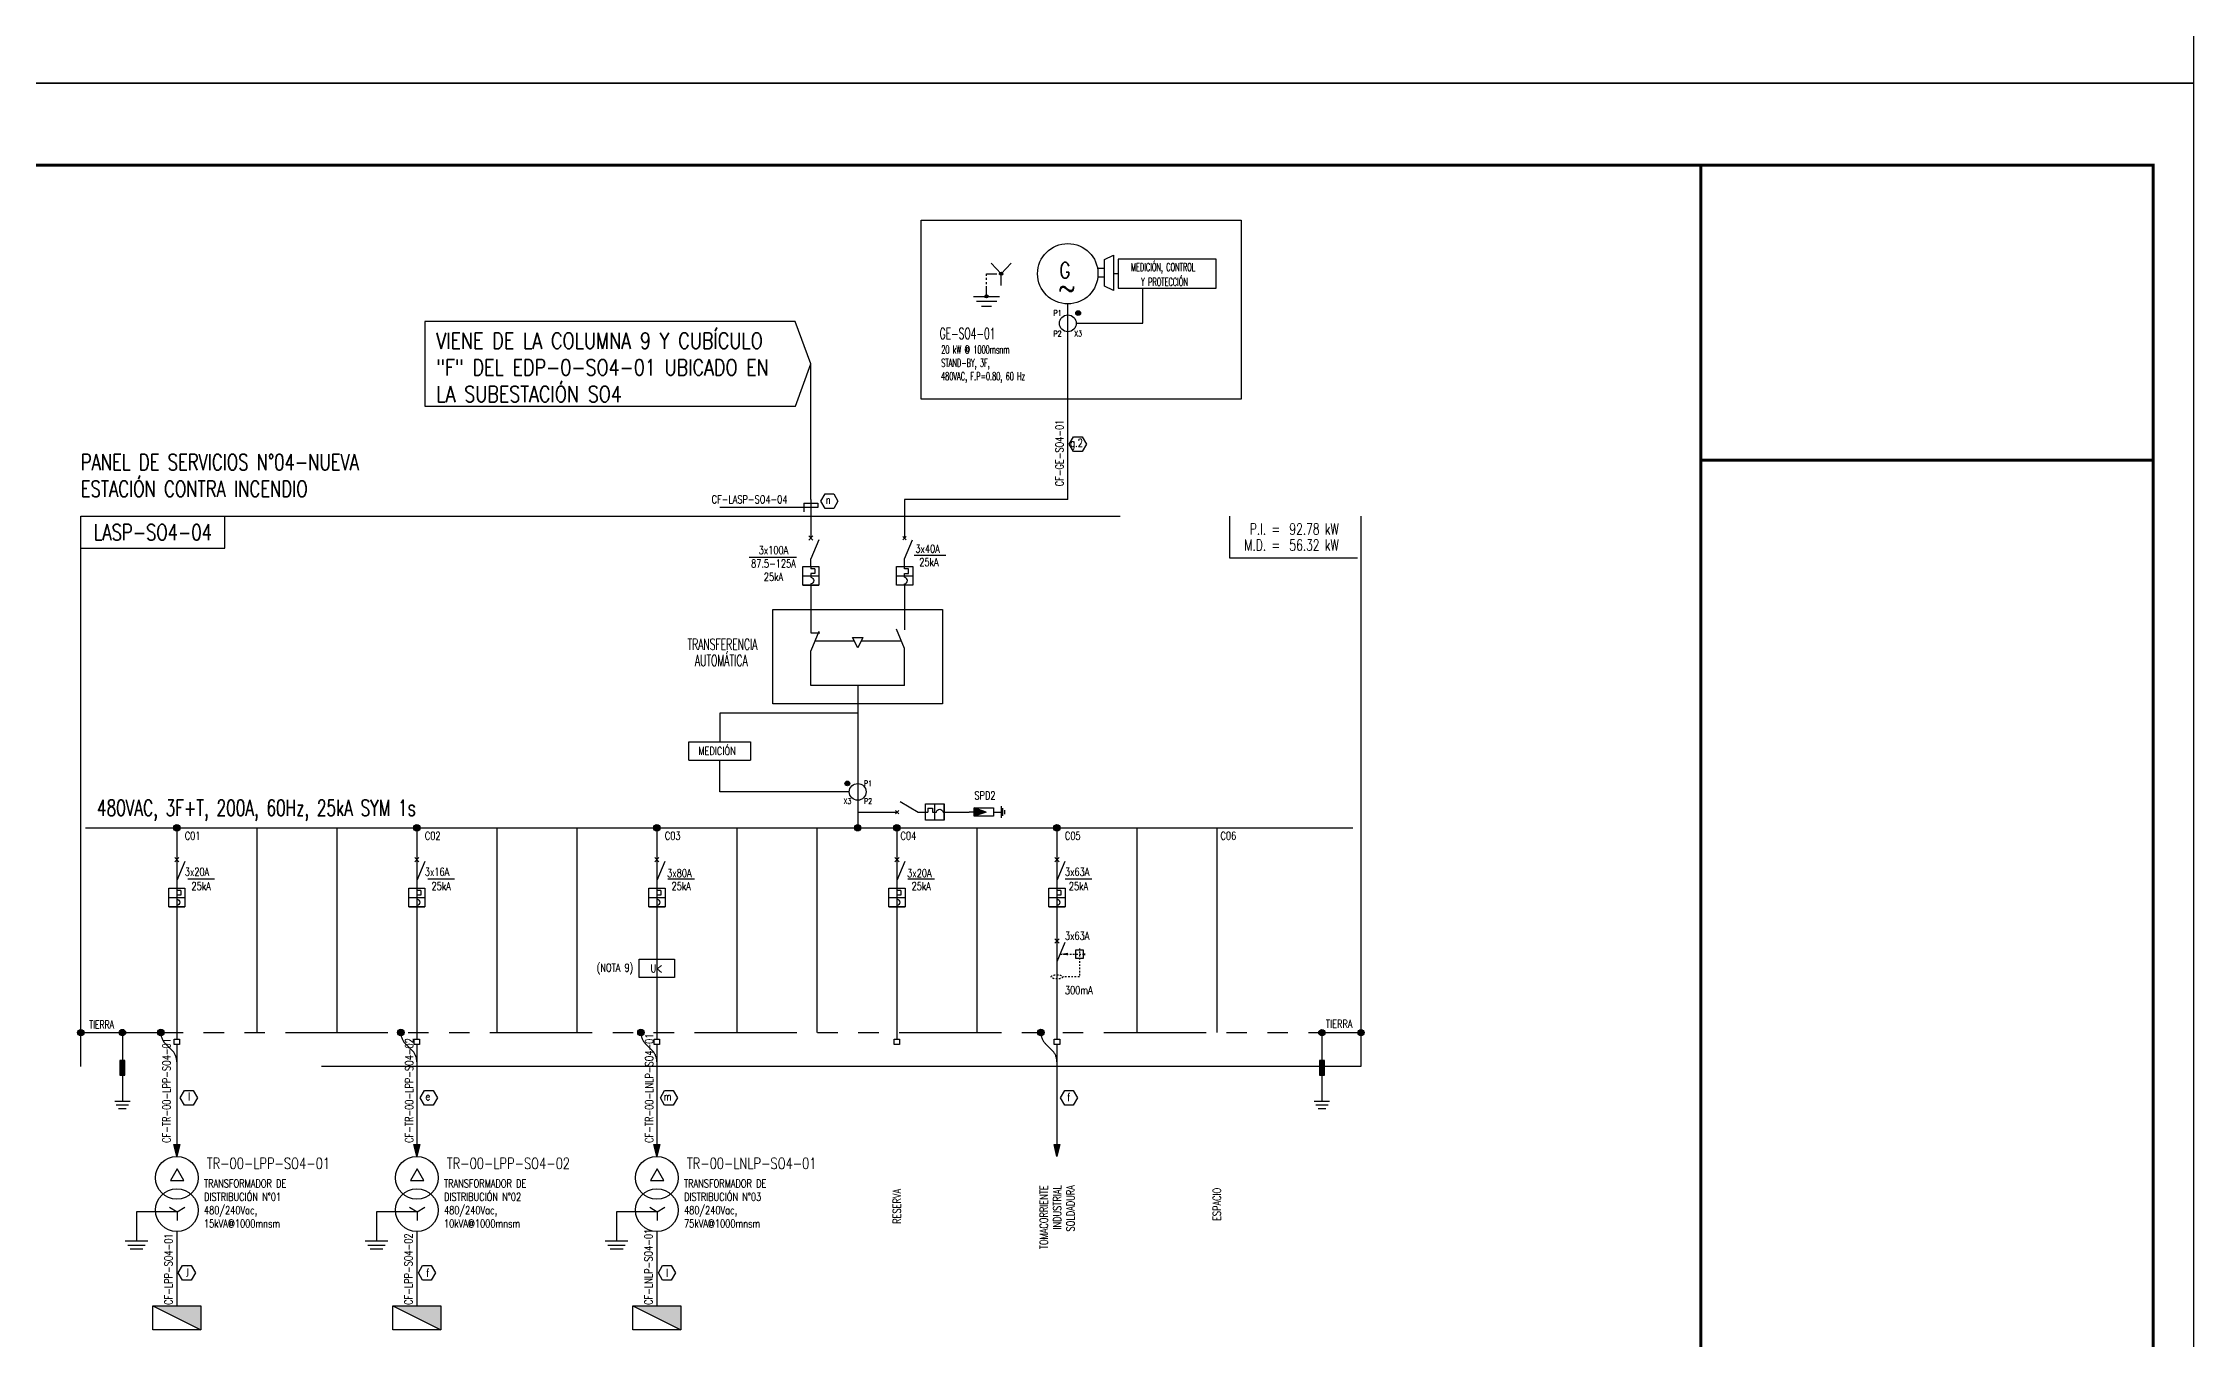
# Model space of a CAD drawing. Header units: millimetres. Extents: x 0 to 840, y -1485 to 297.
# Drawn here: x 577.2 to 840, y -1341.5 to -1183.1 of the extents above; entities that cross this region are included whole.
import ezdxf
from ezdxf.enums import TextEntityAlignment as Align

# ---------------------------------------------------------------- set-up
doc = ezdxf.new("R2010")
doc.units = ezdxf.units.MM
for name, pattern in [('CONTINUA', [0]), ('DASHDOT', [25.4, 12.7, -6.35, 0, -6.35]), ('HIDDEN', [0.2, 0.1, -0.1]), ('PHANTOM', [2.5, 1.25, -0.25, 0.25, -0.25, 0.25, -0.25])]:
    doc.linetypes.add(name, pattern=pattern)
for name, color, linetype in [('E-EQP-TRAF', 1, 'Continuous'), ('E-ONE-ELI', 3, 'Continuous'), ('E-ONE-EN', 6, 'DASHDOT'), ('E-ONE-GRD', 2, 'PHANTOM'), ('E-ONE-PROT', 2, 'HIDDEN'), ('E-SYM', 2, 'Continuous'), ('E-TEXTO', 7, 'Continuous'), ('MEMBRETE', 7, 'Continuous'), ('X-DIM', 40, 'Continuous'), ('X-TIT', 6, 'Continuous')]:
    doc.layers.add(name, color=color, linetype=linetype)
doc.styles.add('GMI', font='romans.shx', dxfattribs={"width": 0.75})
doc.styles.add('GMI-texto', font='ROMANS', dxfattribs={"width": 0.75})
doc.styles.add('M25', font='romans__.ttf', dxfattribs={"height": 2.5})

# ---------------------------------------------------------------- blocks, each defined once
blk = doc.blocks.new('*U81')
h = blk.add_hatch(color=6)
h.dxf.hatch_style = 1
edge = h.paths.add_edge_path()
edge.add_arc((0, 0), 1, 0, 360)
h = blk.add_hatch(color=4)
h.dxf.hatch_style = 1
edge = h.paths.add_edge_path()
edge.add_arc((-5, -63.97), 1, 0, 360)
h = blk.add_hatch(color=3)
h.dxf.hatch_style = 1
h.paths.add_polyline_path([(-0.91, -98.97), (0.91, -98.97), (0, -102.67)])
at = {"color": 4}
for p, q in [((-0.66, -10.66), (0.66, -9.34)), ((0.66, -10.66), (-0.66, -9.34)), ((-0.66, -36.05), (0.66, -34.73)), ((0.66, -36.05), (-0.66, -34.73))]:
    blk.add_line(p, q, dxfattribs=at)
at = {"color": 6}
for p, q in [((2.5, -10.5), (0, -16.52)), ((2.5, -35.89), (0, -41.92))]:
    blk.add_line(p, q, dxfattribs=at)
at = {"color": 2}
for p, q in [((-2.54, -18.87), (2.54, -18.87)), ((-2.54, -21.78), (-2.54, -18.87)), ((2.54, -18.87), (2.54, -21.78)), ((-2.54, -21.78), (2.54, -21.78)), ((-2.54, -24.69), (-2.54, -21.78)), ((-2.54, -24.69), (2.54, -24.69)), ((2.54, -24.69), (-2.54, -24.69)), ((2.54, -21.78), (2.54, -24.69))]:
    blk.add_line(p, q, dxfattribs=at)
at = {"color": 3}
for p, q in [((0, -16.52), (0, -18.87)), ((0, -16.52), (0, -18.87)), ((0, -18.87), (0, -19.6)), ((1.23, -19.6), (0, -19.6)), ((1.23, -19.6), (1.23, -21.05)), ((1.23, -21.05), (0, -21.05)), ((0, -21.05), (0, -21.78)), ((0, -21.78), (0, -22.25)), ((0, -24.3), (0, -24.69)), ((0, -24.69), (0, -24.69))]:
    blk.add_line(p, q, dxfattribs=at)
at = {"color": 3, "linetype": 'HIDDEN', "ltscale": 5}
for p, q in [((1.02, -39.46), (8.67, -39.46)), ((7.02, -37.68), (7.02, -46.58)), ((8.67, -39.77), (8.67, -39.15)), ((7.02, -46.58), (1.81, -46.58))]:
    blk.add_line(p, q, dxfattribs=at)
for p, q in [((8.28, -38.2), (5.76, -38.2)), ((5.76, -38.2), (5.76, -40.72)), ((8.28, -40.72), (8.28, -38.2)), ((5.76, -40.72), (8.28, -40.72))]:
    blk.add_line(p, q)
at = {"color": 3}
for points in [[(0, 0), (0, -10)], [(0, -16.52), (0, -18.87)], [(0, -24.69), (0, -35.39)], [(0, -41.92), (0, -66.05)], [(0, -67.76), (0, -98.97)]]:
    blk.add_lwpolyline(points, dxfattribs=at)
at = {"color": 4, "linetype": 'PHANTOM', "ltscale": 5}
blk.add_lwpolyline([(-5, -64, 0.197455), (-3.54, -67.51), (-1.46, -69.58, -0.198912), (0, -73.11, -10.045481)], format="xyb", dxfattribs=at)
at = {"color": 2}
blk.add_lwpolyline([(-0.86, -66.04), (0.86, -66.04), (0.86, -67.76), (-0.86, -67.76)], close=True, dxfattribs=at)
at = {"color": 3}
blk.add_lwpolyline([(-0.91, -98.97), (0.91, -98.97), (0, -102.67)], close=True, dxfattribs=at)
at = {"color": 6}
blk.add_circle((0, 0), 1, dxfattribs=at)
at = {"color": 4}
blk.add_circle((-5, -63.97), 1, dxfattribs=at)
at = {"color": 3, "extrusion": (0, 0, -1)}
blk.add_ellipse((-0.12, -23.28), major_axis=(-0.732, 0.732), ratio=1, start_param=0.903548, end_param=3.808841, dxfattribs=at)
at = {"color": 3, "linetype": 'HIDDEN', "ltscale": 5}
blk.add_ellipse((0, -46.58), major_axis=(-1.81, 0), ratio=0.357469, dxfattribs=at)
at = {"color": 3}
blk.add_solid([(3.42, -39.86), (1.02, -39.46), (3.42, -39.06)], dxfattribs=at)
at = {"style": 'GMI', "width": 0.75}
for tag, p in [('CIRCUITO', (2.5, -2.5)), ('CIRCUITO', (2.5, -2.5)), ('CIRCUITO', (2.5, -2.5)), ('INTERRUPTOR', (2.5, -13.73)), ('INTERRUPTOR', (2.5, -13.73)), ('INTERRUPTOR', (2.5, -13.73)), ('DIFERENCIAL', (2.5, -33.74)), ('DIFERENCIAL', (2.5, -33.74)), ('PROTECCIÓN', (2.5, -50.74)), ('PROTECCIÓN', (2.5, -50.74))]:
    blk.add_attdef(tag, text='', height=2.5, dxfattribs=at).set_placement(p, align=Align.MIDDLE_LEFT)
at = {"color": 7, "style": 'GMI', "width": 0.75}
blk.add_attdef('CONDUCTOR_NOTA', text='', height=2.5, rotation=90, dxfattribs=at).set_placement((-3, -84.54), align=Align.MIDDLE_CENTER)
blk.add_attdef('CONDUCTOR_NOTA', text='', height=2.5, rotation=90, dxfattribs=at).set_placement((-3, -84.54), align=Align.MIDDLE_CENTER)
blk = doc.blocks.new('*U66')
h = blk.add_hatch(color=6)
h.dxf.hatch_style = 1
edge = h.paths.add_edge_path()
edge.add_arc((0, 0), 1, 0, 360)
h = blk.add_hatch(color=4)
h.dxf.hatch_style = 1
edge = h.paths.add_edge_path()
edge.add_arc((-5, -63.97), 1, 0, 360)
h = blk.add_hatch(color=3)
h.dxf.hatch_style = 1
h.paths.add_polyline_path([(-0.91, -98.97), (0.91, -98.97), (0, -102.67)])
at = {"color": 4}
for p, q in [((-0.66, -10.66), (0.66, -9.34)), ((0.66, -10.66), (-0.66, -9.34))]:
    blk.add_line(p, q, dxfattribs=at)
at = {"color": 6}
blk.add_line((2.5, -10.5), (0, -16.52), dxfattribs=at)
at = {"color": 2}
for p, q in [((-2.54, -18.87), (2.54, -18.87)), ((-2.54, -21.78), (-2.54, -18.87)), ((2.54, -18.87), (2.54, -21.78)), ((-2.54, -21.78), (2.54, -21.78)), ((-2.54, -24.69), (-2.54, -21.78)), ((-2.54, -24.69), (2.54, -24.69)), ((2.54, -24.69), (-2.54, -24.69)), ((2.54, -21.78), (2.54, -24.69))]:
    blk.add_line(p, q, dxfattribs=at)
at = {"color": 3}
for p, q in [((0, -16.52), (0, -18.87)), ((0, -16.52), (0, -18.87)), ((0, -18.87), (0, -19.6)), ((1.23, -19.6), (0, -19.6)), ((1.23, -19.6), (1.23, -21.05)), ((1.23, -21.05), (0, -21.05)), ((0, -21.05), (0, -21.78)), ((0, -21.78), (0, -22.25)), ((0, -24.3), (0, -24.69)), ((0, -24.69), (0, -24.69))]:
    blk.add_line(p, q, dxfattribs=at)
for points in [[(0, 0), (0, -10)], [(0, -16.52), (0, -18.87)], [(0, -24.69), (0, -66.04)], [(0, -67.76), (0, -98.97)]]:
    blk.add_lwpolyline(points, dxfattribs=at)
at = {"color": 4, "linetype": 'PHANTOM', "ltscale": 5}
blk.add_lwpolyline([(-5, -64, 0.197455), (-3.54, -67.51), (-1.46, -69.58, -0.198912), (0, -73.11, -10.045481)], format="xyb", dxfattribs=at)
at = {"color": 2}
blk.add_lwpolyline([(-0.86, -66.04), (0.86, -66.04), (0.86, -67.76), (-0.86, -67.76)], close=True, dxfattribs=at)
at = {"color": 3}
blk.add_lwpolyline([(-0.91, -98.97), (0.91, -98.97), (0, -102.67)], close=True, dxfattribs=at)
at = {"color": 6}
blk.add_circle((0, 0), 1, dxfattribs=at)
at = {"color": 4}
blk.add_circle((-5, -63.97), 1, dxfattribs=at)
at = {"color": 3, "extrusion": (0, 0, -1)}
blk.add_ellipse((-0.12, -23.28), major_axis=(-0.732, 0.732), ratio=1, start_param=0.903548, end_param=3.808841, dxfattribs=at)
at = {"style": 'GMI', "width": 0.75}
for tag, p in [('CIRCUITO', (2.5, -2.5)), ('CIRCUITO', (2.5, -2.5)), ('CIRCUITO', (2.5, -2.5)), ('INTERRUPTOR', (2.5, -13.73)), ('INTERRUPTOR', (2.5, -13.73)), ('INTERRUPTOR', (2.5, -13.73))]:
    blk.add_attdef(tag, text='', height=2.5, dxfattribs=at).set_placement(p, align=Align.MIDDLE_LEFT)
at = {"color": 7, "style": 'GMI', "width": 0.75}
blk.add_attdef('CONDUCTOR_NOTA', text='', height=2.5, rotation=90, dxfattribs=at).set_placement((-3, -84.54), align=Align.MIDDLE_CENTER)
blk.add_attdef('CONDUCTOR_NOTA', text='', height=2.5, rotation=90, dxfattribs=at).set_placement((-3, -84.54), align=Align.MIDDLE_CENTER)
blk = doc.blocks.new('Descargador de Sobre Tensión')
at = {"layer": 'E-ONE-PROT', "linetype": 'CONTINUA'}
h = blk.add_hatch(color=256, dxfattribs=at)
h.dxf.hatch_style = 1
h.paths.add_polyline_path([(639.27, 806.35), (636.68, 806.35), (637.98, 802.65)])
for p, q in [((637.98, 802.65), (636.68, 806.35)), ((639.27, 806.35), (636.68, 806.35)), ((637.98, 802.65), (639.27, 806.35))]:
    blk.add_line(p, q, dxfattribs=at)
at = {"layer": 'E-SYM'}
for p, q in [((637.98, 806.35), (637.98, 807.97)), ((637.98, 800.31), (637.98, 797.97)), ((639.79, 797.97), (636.17, 797.97)), ((636.76, 797.37), (639.17, 797.37)), ((637.35, 796.77), (638.55, 796.77))]:
    blk.add_line(p, q, dxfattribs=at)
blk.add_lwpolyline([(636.68, 806.35), (639.27, 806.35), (639.27, 800.31), (636.68, 800.31), (636.68, 806.35)], dxfattribs=at)

msp = doc.modelspace()

# ---------------------------------------------------------------- hatches: boundary and pattern name
h = msp.add_hatch(color=256)
h.dxf.hatch_style = 1
edge = h.paths.add_edge_path()
edge.add_arc((694.2426, -1211.2742), 0.1955, 180, 540, ccw=False)
h = msp.add_hatch(color=256)
h.dxf.hatch_style = 1
edge = h.paths.add_edge_path()
edge.add_arc((692.4629, -1214.0388), 0.1955, 0, 360)
for points in [[(703.9445, -1216.0851, 1), (703.367, -1216.0851, 1)], [(675.1621, -1273.5428, -1), (675.7395, -1273.5428, -1)]]:
    msp.add_hatch(color=1).paths.add_polyline_path(points)
h = msp.add_hatch(color=6)
h.dxf.hatch_style = 1
edge = h.paths.add_edge_path()
edge.add_arc((652.1773, -1278.9659), 0.3911, 0, 360)
h = msp.add_hatch(color=6)
h.dxf.hatch_style = 1
edge = h.paths.add_edge_path()
edge.add_arc((676.7167, -1278.9659), 0.3911, 0, 360)
h = msp.add_hatch(color=6)
h.dxf.hatch_style = 1
edge = h.paths.add_edge_path()
edge.add_arc((681.5075, -1278.9659), 0.3911, 0, 360)
h = msp.add_hatch(color=4)
h.dxf.hatch_style = 1
edge = h.paths.add_edge_path()
edge.add_arc((581.7846, -1303.9944), 0.3911, 0, 360)
h = msp.add_hatch(color=4)
h.dxf.hatch_style = 1
edge = h.paths.add_edge_path()
edge.add_arc((586.8686, -1303.993), 0.3911, 0, 360)
h = msp.add_hatch(color=4)
h.dxf.hatch_style = 1
edge = h.paths.add_edge_path()
edge.add_arc((586.8686, -1303.9944), 0.3911, 0, 360)
h = msp.add_hatch(color=4)
h.dxf.hatch_style = 1
edge = h.paths.add_edge_path()
edge.add_arc((620.8917, -1303.9944), 0.3911, 0, 360)
h = msp.add_hatch(color=4)
h.dxf.hatch_style = 1
edge = h.paths.add_edge_path()
edge.add_arc((650.2219, -1303.9834), 0.3911, 0, 360)
h = msp.add_hatch(color=4)
h.dxf.hatch_style = 1
edge = h.paths.add_edge_path()
edge.add_arc((733.4435, -1303.9944), 0.3911, 0, 360)
h = msp.add_hatch(color=4)
h.dxf.hatch_style = 1
edge = h.paths.add_edge_path()
edge.add_arc((738.2127, -1303.999), 0.3911, 0, 360)
at = {"linetype": 'PHANTOM', "ltscale": 10}
h = msp.add_hatch(color=4, dxfattribs=at)
h.dxf.hatch_style = 1
h.paths.add_polyline_path([(587.1738, -1307.3917), (586.5633, -1307.3917), (586.5633, -1309.1774), (587.1738, -1309.1774)])
h = msp.add_hatch(color=4, dxfattribs=at)
h.dxf.hatch_style = 1
h.paths.add_polyline_path([(733.7488, -1307.3931), (733.1383, -1307.3931), (733.1383, -1309.1788), (733.7488, -1309.1788)])
h = msp.add_hatch(color=3)
h.dxf.hatch_style = 1
h.paths.add_polyline_path([(651.8224, -1317.6709), (652.5321, -1317.6709), (652.1773, -1319.1171)])
h = msp.add_hatch(color=5)
h.dxf.hatch_style = 1
h.paths.add_polyline_path([(596.4498, -1337.3609), (590.5837, -1337.3609), (596.4498, -1340.2939)])
h = msp.add_hatch(color=5)
h.dxf.hatch_style = 1
h.paths.add_polyline_path([(625.78, -1337.3609), (619.914, -1337.3609), (625.78, -1340.2939)])
h = msp.add_hatch(color=5)
h.dxf.hatch_style = 1
h.paths.add_polyline_path([(655.1103, -1337.3609), (649.2442, -1337.3609), (655.1103, -1340.2939)])

# ---------------------------------------------------------------- linework, layer by layer
at = {"color": 3}
for p, q in [((708.5563, -1211.2742), (707.9708, -1211.2742)), ((670.9917, -1247.0457), (670.9917, -1247.3299)), ((671.4725, -1247.3299), (670.9917, -1247.3299)), ((671.4725, -1247.8982), (670.9917, -1247.8982)), ((670.9917, -1247.8982), (670.9917, -1248.1823)), ((670.9917, -1248.1823), (670.9917, -1248.3655)), ((671.4725, -1247.3299), (671.4725, -1247.8982)), ((682.4417, -1247.3299), (682.4417, -1246.1272)), ((682.9224, -1247.3299), (682.4417, -1247.3299)), ((682.4417, -1248.3655), (682.4417, -1247.8982)), ((682.4417, -1247.8982), (682.9224, -1247.8982)), ((682.9224, -1247.8982), (682.9224, -1247.3299)), ((670.9917, -1249.1695), (670.9917, -1249.319)), ((670.9917, -1249.319), (670.9917, -1249.3225)), ((682.4417, -1249.319), (682.4417, -1249.1696)), ((670.9917, -1261.5996), (670.9917, -1257.3465)), ((682.4417, -1261.5996), (682.4417, -1257.0624)), ((684.0986, -1277.0508), (685.0173, -1277.0508)), ((684.0986, -1277.0508), (685.0173, -1277.0508)), ((685.0173, -1277.0508), (685.3015, -1277.0508)), ((685.3015, -1276.5701), (685.3015, -1277.0508)), ((685.3015, -1276.5701), (685.8698, -1276.5701)), ((685.8698, -1276.5701), (685.8698, -1277.0508)), ((685.8698, -1277.0508), (686.1539, -1277.0508)), ((686.1539, -1277.0508), (686.3371, -1277.0508)), ((687.1411, -1277.0508), (687.2906, -1277.0508)), ((687.2906, -1277.0508), (687.2941, -1277.0508)), ((652.1773, -1285.4278), (652.1773, -1286.3464)), ((652.1773, -1285.4278), (652.1773, -1286.3464)), ((652.1773, -1286.3464), (652.1773, -1286.6306)), ((652.658, -1286.6306), (652.1773, -1286.6306)), ((652.658, -1287.1989), (652.1773, -1287.1989)), ((652.1773, -1287.1989), (652.1773, -1287.4831)), ((652.1773, -1287.4831), (652.1773, -1287.6662)), ((652.658, -1286.6306), (652.658, -1287.1989)), ((681.5075, -1285.4278), (681.5075, -1286.3464)), ((681.5075, -1285.4278), (681.5075, -1286.3464)), ((681.5075, -1286.3464), (681.5075, -1286.6306)), ((681.9883, -1286.6306), (681.5075, -1286.6306)), ((681.9883, -1287.1989), (681.5075, -1287.1989)), ((681.5075, -1287.1989), (681.5075, -1287.4831)), ((681.5075, -1287.4831), (681.5075, -1287.6662)), ((681.9883, -1286.6306), (681.9883, -1287.1989)), ((652.1773, -1288.4702), (652.1773, -1288.6197)), ((652.1773, -1288.6197), (652.1773, -1288.6232)), ((681.5075, -1288.4702), (681.5075, -1288.6197)), ((681.5075, -1288.6197), (681.5075, -1288.6232)), ((681.5075, -1288.6232), (681.5075, -1304.7926)), ((681.5075, -1288.6232), (681.5075, -1304.7926))]:
    msp.add_line(p, q, dxfattribs=at)
at = {"color": 2, "ltscale": 0.1}
for p, q in [((720.5145, -1209.5144), (708.5563, -1209.5144)), ((708.5563, -1209.5144), (708.5563, -1213.034)), ((720.5145, -1213.034), (720.5145, -1209.5144)), ((708.5563, -1213.034), (720.5145, -1213.034)), ((656.0856, -1268.4535), (663.6341, -1268.4535)), ((656.0856, -1270.7061), (656.0856, -1268.4535)), ((663.6341, -1268.4535), (663.6341, -1270.7061)), ((656.0856, -1270.7061), (663.6341, -1270.7061))]:
    msp.add_line(p, q, dxfattribs=at)
at = {"color": 3, "linetype": 'ByBlock'}
for p, q in [((711.5459, -1217.3356), (711.5459, -1213.034)), ((702.3899, -1238.8674), (702.3899, -1214.962)), ((703.4165, -1217.3356), (711.5459, -1217.3356)), ((676.7167, -1264.9755), (659.8599, -1264.9755)), ((659.8599, -1264.9755), (659.8599, -1268.4535)), ((659.8599, -1274.5867), (659.8599, -1270.7061)), ((675.6901, -1274.5867), (659.8599, -1274.5867))]:
    msp.add_line(p, q, dxfattribs=at)
at = {"color": 40}
msp.add_line((670.1304, -1239.326), (670.1304, -1240.3781), dxfattribs=at)
at = {"color": 4}
for p, q in [((670.734, -1243.8336), (671.2494, -1243.3181)), ((671.2494, -1243.8336), (670.734, -1243.3181)), ((682.2343, -1243.3685), (682.6491, -1243.7833)), ((682.6491, -1243.3685), (682.2343, -1243.7833)), ((651.9196, -1283.1343), (652.435, -1282.6189)), ((652.435, -1283.1343), (651.9196, -1282.6189)), ((681.2498, -1283.1343), (681.7652, -1282.6189)), ((681.7652, -1283.1343), (681.2498, -1282.6189))]:
    msp.add_line(p, q, dxfattribs=at)
at = {"color": 6}
for p, q in [((671.9692, -1243.7706), (670.9917, -1246.127)), ((682.4417, -1246.1272), (683.4192, -1243.7707)), ((671.9692, -1254.9901), (670.9917, -1257.3465)), ((682.4417, -1257.0624), (681.4641, -1254.706)), ((653.1548, -1283.0713), (652.1773, -1285.4278)), ((682.4851, -1283.0713), (681.5075, -1285.4278))]:
    msp.add_line(p, q, dxfattribs=at)
msp.add_line((683.6216, -1245.6781), (687.5001, -1245.6781))
at = {"color": 2}
for p, q in [((669.9972, -1247.0457), (671.9863, -1247.0457)), ((669.9972, -1248.1823), (669.9972, -1247.0457)), ((669.9972, -1248.1823), (671.9863, -1248.1823)), ((669.9972, -1249.319), (669.9972, -1248.1823)), ((671.9863, -1247.0457), (671.9863, -1248.1823)), ((671.9863, -1248.1823), (671.9863, -1249.319)), ((681.4471, -1249.319), (681.4471, -1247.0458)), ((681.4471, -1247.0458), (683.4362, -1247.0458)), ((681.4471, -1248.1824), (683.4362, -1248.1824)), ((683.4362, -1247.0458), (683.4362, -1249.319)), ((669.9972, -1249.319), (671.9863, -1249.319)), ((671.9863, -1249.319), (669.9972, -1249.319)), ((683.4362, -1249.319), (681.4471, -1249.319)), ((685.0173, -1278.0454), (685.0173, -1276.0563)), ((685.0173, -1276.0563), (686.1539, -1276.0563)), ((686.1539, -1278.0454), (686.1539, -1276.0563)), ((686.1539, -1276.0563), (687.2906, -1276.0563)), ((687.2906, -1278.0454), (687.2906, -1276.0563)), ((687.2906, -1276.0563), (687.2906, -1278.0454)), ((686.1539, -1278.0454), (685.0173, -1278.0454)), ((687.2906, -1278.0454), (686.1539, -1278.0454)), ((651.1827, -1286.3464), (653.1718, -1286.3464)), ((651.1827, -1287.4831), (651.1827, -1286.3464)), ((651.1827, -1287.4831), (653.1718, -1287.4831)), ((651.1827, -1288.6197), (651.1827, -1287.4831)), ((653.1718, -1286.3464), (653.1718, -1287.4831)), ((653.1718, -1287.4831), (653.1718, -1288.6197)), ((680.513, -1286.3464), (682.5021, -1286.3464)), ((680.513, -1287.4831), (680.513, -1286.3464)), ((680.513, -1287.4831), (682.5021, -1287.4831)), ((680.513, -1288.6197), (680.513, -1287.4831)), ((682.5021, -1286.3464), (682.5021, -1287.4831)), ((682.5021, -1287.4831), (682.5021, -1288.6197)), ((651.1827, -1288.6197), (653.1718, -1288.6197)), ((653.1718, -1288.6197), (651.1827, -1288.6197)), ((680.513, -1288.6197), (682.5021, -1288.6197)), ((682.5021, -1288.6197), (680.513, -1288.6197))]:
    msp.add_line(p, q, dxfattribs=at)
at = {"color": 4, "linetype": 'PHANTOM', "ltscale": 10}
for p, q in [((586.8686, -1303.9944), (586.8686, -1312.3698)), ((733.4435, -1303.9958), (733.4435, -1312.3712)), ((587.1738, -1307.3917), (586.5633, -1307.3917)), ((586.5633, -1307.3917), (586.5633, -1309.1774)), ((587.1738, -1309.1774), (587.1738, -1307.3917)), ((733.7488, -1307.3931), (733.1383, -1307.3931)), ((733.1383, -1307.3931), (733.1383, -1309.1788)), ((733.7488, -1309.1788), (733.7488, -1307.3931)), ((586.5633, -1309.1774), (587.1738, -1309.1774)), ((733.1383, -1309.1788), (733.7488, -1309.1788)), ((585.928, -1312.3698), (587.8091, -1312.3698)), ((586.1161, -1312.8017), (587.621, -1312.8017)), ((586.3983, -1313.2747), (587.3388, -1313.2747)), ((732.503, -1312.3712), (734.3841, -1312.3712)), ((732.6911, -1312.8031), (734.196, -1312.8031)), ((732.9732, -1313.2761), (733.9138, -1313.2761))]:
    msp.add_line(p, q, dxfattribs=at)
for points in [[(420, -1188), (840, -1188), (840, -891), (420, -891)], [(420, -1485), (840, -1485), (840, -1188), (420, -1188)]]:
    msp.add_lwpolyline(points, close=True)
at = {"color": 2, "ltscale": 0.1}
msp.add_lwpolyline([(623.8136, -1227.4682), (669.1145, -1227.4682), (670.9917, -1222.2915), (669.0586, -1217.1148), (623.8136, -1217.1148), (623.8136, -1227.4682)], dxfattribs=at)
at = {"color": 3}
for points in [[(670.9917, -1238.8511), (670.9917, -1222.2915)], [(670.9917, -1238.8511), (670.9917, -1243.5758)], [(702.3899, -1238.8674), (682.4417, -1238.8674), (682.4417, -1243.5759)], [(670.9917, -1247.0457), (670.9917, -1246.127)], [(670.9917, -1249.3225), (670.9917, -1255.1593)], [(682.4417, -1261.5996), (670.9917, -1261.5996)], [(676.7167, -1261.5996), (676.7167, -1278.9659)], [(684.0986, -1277.0508), (685.0173, -1277.0508)], [(652.1773, -1278.9659), (652.1773, -1282.8766)], [(681.5075, -1278.9659), (681.5075, -1282.8766)], [(652.1773, -1285.4278), (652.1773, -1286.3464)], [(681.5075, -1285.4278), (681.5075, -1286.3464)], [(652.1773, -1288.6232), (652.1773, -1295.0266)], [(681.5075, -1288.6232), (681.5075, -1304.7926)], [(652.1773, -1297.2664), (652.1773, -1304.7926)], [(652.1773, -1305.4651), (652.1773, -1317.6709)]]:
    msp.add_lwpolyline(points, dxfattribs=at)
at = {"color": 40}
msp.add_lwpolyline([(670.1304, -1239.326), (671.8531, -1239.3268), (671.8531, -1239.8521), (659.8592, -1239.8521)], dxfattribs=at)
at = {"color": 6, "linetype": 'DASHDOT', "ltscale": 10}
for points in [[(581.7846, -1240.9065), (738.2127, -1240.9065), (738.2127, -1308.1487), (581.7846, -1308.1487)], [(666.3536, -1252.304), (687.0798, -1252.304), (687.0798, -1263.8085), (666.3536, -1263.8085)]]:
    msp.add_lwpolyline(points, close=True, dxfattribs=at)
for points in [[(581.7846, -1244.8172), (599.3828, -1244.8172), (599.3828, -1240.9065)], [(722.1399, -1240.9065), (722.1399, -1245.9904), (737.7827, -1245.9904)]]:
    msp.add_lwpolyline(points, dxfattribs=at)
for points in [[(663.4618, -1245.919), (669.225, -1245.919)], [(594.8595, -1285.2144), (598.1293, -1285.2144)], [(624.1898, -1285.2144), (627.4596, -1285.2144)], [(653.5201, -1285.2144), (656.7898, -1285.2144)], [(682.8503, -1285.2144), (686.1201, -1285.2144)], [(702.0612, -1285.2196), (705.331, -1285.2196)]]:
    msp.add_lwpolyline(points)
at = {"color": 6}
for points in [[(670.9917, -1255.1593), (672.0985, -1255.1593)], [(681.8892, -1275.7752), (684.0986, -1277.0508)], [(582.3597, -1278.9659), (737.235, -1278.9659)]]:
    msp.add_lwpolyline(points, dxfattribs=at)
at = {"color": 4}
for points in [[(681.34, -1277.2582), (681.7548, -1276.8434)], [(681.34, -1276.8434), (681.7548, -1277.2582)]]:
    msp.add_lwpolyline(points, dxfattribs=at)
at = {"color": 2}
for points in [[(650.0213, -1295.0266), (654.3332, -1295.0266), (654.3332, -1297.2664), (650.0213, -1297.2664)], [(651.8409, -1304.7926), (652.5137, -1304.7926), (652.5137, -1305.4651), (651.8409, -1305.4651)], [(681.1712, -1304.7926), (681.8439, -1304.7926), (681.8439, -1305.4651), (681.1712, -1305.4651)]]:
    msp.add_lwpolyline(points, close=True, dxfattribs=at)
at = {"color": 4, "linetype": 'PHANTOM', "ltscale": 10}
msp.add_lwpolyline([(581.7846, -1303.9944), (738.2127, -1303.9944)], dxfattribs=at)
at = {"color": 4, "linetype": 'PHANTOM', "ltscale": 5}
msp.add_lwpolyline([(650.222, -1303.9944, 0.19745468), (650.7946, -1305.3661), (651.6046, -1306.176, -0.19891237), (652.1773, -1307.5586, -10.04548075)], format="xyb", dxfattribs=at)
at = {"color": 3}
msp.add_lwpolyline([(651.8224, -1317.6709), (652.5321, -1317.6709), (652.1773, -1319.1171)], close=True, dxfattribs=at)
at = {"color": 3, "linetype": 'ByBlock'}
for points in [[(593.5167, -1328.2933), (593.5167, -1337.3609)], [(622.847, -1328.2933), (622.847, -1337.3609)], [(652.1773, -1328.2933), (652.1773, -1337.3609)]]:
    msp.add_lwpolyline(points, dxfattribs=at)
at = {"color": 5}
for points in [[(590.5837, -1337.3609), (596.4498, -1337.3609), (596.4498, -1340.2939), (590.5837, -1340.2939)], [(619.914, -1337.3609), (625.78, -1337.3609), (625.78, -1340.2939), (619.914, -1340.2939)], [(649.2442, -1337.3609), (655.1103, -1337.3609), (655.1103, -1340.2939), (649.2442, -1340.2939)]]:
    msp.add_lwpolyline(points, close=True, dxfattribs=at)
for points in [[(590.5837, -1337.3609), (596.4498, -1340.2939)], [(619.914, -1337.3609), (625.78, -1340.2939)], [(649.2442, -1337.3609), (655.1103, -1340.2939)]]:
    msp.add_lwpolyline(points, dxfattribs=at)
for centre in [(694.2426, -1211.2742), (692.4629, -1214.0388)]:
    msp.add_circle(centre, 0.1955)
at = {"color": 2}
for centre in [(702.3899, -1217.3356), (676.7167, -1274.5867)]:
    msp.add_circle(centre, 1.0266, dxfattribs=at)
at = {"color": 1}
for centre in [(703.6558, -1216.0851), (675.4508, -1273.5428)]:
    msp.add_circle(centre, 0.2887, dxfattribs=at)
at = {"color": 6}
for centre in [(652.1773, -1278.9659), (676.7167, -1278.9659), (681.5075, -1278.9659)]:
    msp.add_circle(centre, 0.3911, dxfattribs=at)
at = {"color": 4}
for centre in [(581.7846, -1303.9944), (586.8686, -1303.993), (586.8686, -1303.9944), (620.8917, -1303.9944), (650.2219, -1303.9834), (733.4435, -1303.9944), (738.2127, -1303.999)]:
    msp.add_circle(centre, 0.3911, dxfattribs=at)
at = {"color": 3}
msp.add_arc((682.394, -1248.7676), 0.4048, 276.769494, 83.230506, dxfattribs=at)
at = {"color": 3, "extrusion": (0, 0, -1)}
for centre, major_axis in [((670.944, -1248.7675), (-0.2863, 0.2863)), ((686.7391, -1277.0985), (-0.2863, -0.2863)), ((652.1296, -1288.0682), (-0.2863, 0.2863)), ((681.4598, -1288.0682), (-0.2863, 0.2863))]:
    msp.add_ellipse(centre, major_axis=major_axis, ratio=1, start_param=0.90354813, end_param=3.80884085, dxfattribs=at)
at = {"layer": 'Defpoints', "color": 250}
for points in [[(593.5167, -1278.9659), (593.5167, -1303.9944)], [(603.2935, -1278.9659), (603.2935, -1303.9944)], [(613.0703, -1278.9659), (613.0703, -1303.9944)], [(622.847, -1278.9659), (622.847, -1303.9944)], [(632.6238, -1278.9659), (632.6238, -1303.9944)], [(642.4005, -1278.9659), (642.4005, -1303.9944)], [(652.1773, -1278.9659), (652.1773, -1303.9944)], [(661.954, -1278.9659), (661.954, -1303.9944)], [(671.7308, -1278.9659), (671.7308, -1303.9944)], [(681.5075, -1278.9659), (681.5075, -1303.9944)], [(691.2843, -1278.9659), (691.2843, -1303.9944)], [(701.061, -1278.9659), (701.061, -1303.9944)], [(710.8378, -1278.9659), (710.8378, -1303.9944)], [(720.6146, -1278.9659), (720.6146, -1303.9944)]]:
    msp.add_lwpolyline(points, dxfattribs=at)
at = {"layer": 'E-EQP-TRAF'}
for p, q in [((592.6398, -1325.3393), (593.565, -1325.8735)), ((593.565, -1325.8735), (594.4903, -1325.3393)), ((593.565, -1325.8735), (593.565, -1326.9418)), ((621.9701, -1325.3393), (622.8953, -1325.8735)), ((622.8953, -1325.8735), (623.8205, -1325.3393)), ((622.8953, -1325.8735), (622.8953, -1326.9418)), ((651.3004, -1325.3393), (652.2256, -1325.8735)), ((652.2256, -1325.8735), (653.1508, -1325.3393)), ((652.2256, -1325.8735), (652.2256, -1326.9418)), ((589.9758, -1329.4749), (587.2162, -1329.4749)), ((619.306, -1329.4749), (616.5464, -1329.4749)), ((648.6363, -1329.4749), (645.8767, -1329.4749)), ((589.6625, -1329.9855), (587.5294, -1329.9855)), ((589.3806, -1330.445), (587.8114, -1330.445)), ((618.9928, -1329.9855), (616.8597, -1329.9855)), ((618.7109, -1330.445), (617.1416, -1330.445)), ((648.3231, -1329.9855), (646.19, -1329.9855)), ((648.0411, -1330.445), (646.4719, -1330.445))]:
    msp.add_line(p, q, dxfattribs=at)
for points in [[(593.565, -1320.643), (592.7426, -1322.0675), (594.3874, -1322.0675)], [(622.8953, -1320.643), (622.0729, -1322.0675), (623.7177, -1322.0675)], [(652.2256, -1320.643), (651.4032, -1322.0675), (653.048, -1322.0675)]]:
    msp.add_lwpolyline(points, close=True, dxfattribs=at)
for points in [[(593.565, -1325.8735), (588.596, -1325.8735), (588.596, -1329.4749)], [(622.8953, -1325.8735), (617.9262, -1325.8735), (617.9262, -1329.4749)], [(652.2256, -1325.8735), (647.2565, -1325.8735), (647.2565, -1329.4749)]]:
    msp.add_lwpolyline(points, dxfattribs=at)
for centre in [(593.5167, -1321.729), (622.847, -1321.729), (652.1773, -1321.729), (593.5167, -1325.6814), (622.847, -1325.6814), (652.1773, -1325.6814)]:
    msp.add_circle(centre, 2.6119, dxfattribs=at)
at = {"layer": 'E-ONE-ELI'}
for p, q in [((682.4417, -1249.319), (682.4417, -1254.7703)), ((671.5043, -1256.111), (676.2868, -1256.111)), ((676.0833, -1255.7042), (677.35, -1255.7042)), ((676.7167, -1256.9709), (676.0833, -1255.7042)), ((677.35, -1255.7042), (676.7167, -1256.9709)), ((677.1466, -1256.111), (682.047, -1256.1111)), ((676.7167, -1277.0508), (681.5474, -1277.0508)), ((687.2941, -1277.0508), (690.317, -1277.0508))]:
    msp.add_line(p, q, dxfattribs=at)
at = {"layer": 'E-ONE-EN', "ltscale": 10}
for p, q in [((684.4658, -1226.6105), (684.4658, -1204.7141)), ((684.4658, -1204.7141), (723.5729, -1204.7141)), ((723.5729, -1204.7141), (723.5729, -1226.6105)), ((723.5729, -1226.6105), (684.4658, -1226.6105))]:
    msp.add_line(p, q, dxfattribs=at)
at = {"layer": 'E-ONE-GRD'}
for p, q in [((692.4629, -1214.0388), (692.4629, -1211.2742)), ((692.4629, -1211.2742), (694.2426, -1211.2742))]:
    msp.add_line(p, q, dxfattribs=at)
at = {"layer": 'E-ONE-GRD', "linetype": 'Continuous'}
for p, q in [((694.2426, -1211.2742), (693.0216, -1209.9929)), ((694.2426, -1211.2742), (695.4636, -1209.9929)), ((694.2426, -1212.7189), (694.2426, -1211.2742)), ((690.8553, -1214.0388), (694.0622, -1214.0388)), ((691.2193, -1214.6321), (693.6982, -1214.6321)), ((691.8576, -1215.225), (693.0599, -1215.225))]:
    msp.add_line(p, q, dxfattribs=at)
at = {"layer": 'E-SYM'}
for p, q in [((706.889, -1209.5519), (707.9708, -1209.011)), ((707.9708, -1209.011), (707.9708, -1213.3381)), ((706.889, -1210.6337), (706.0217, -1210.6337)), ((706.889, -1212.7972), (706.889, -1209.5519)), ((706.889, -1211.7155), (706.0512, -1211.7155)), ((707.9708, -1213.3381), (706.889, -1212.7972))]:
    msp.add_line(p, q, dxfattribs=at)
msp.add_circle((702.3899, -1211.2742), 3.6878, dxfattribs=at)
at = {"layer": 'MEMBRETE', "const_width": 0.3537}
msp.add_lwpolyline([(435, -1475), (835, -1475), (835, -1198), (435, -1198)], close=True, dxfattribs=at)
for points in [[(779.754, -1475), (779.754, -1198)], [(835, -1234.0408), (779.754, -1234.0408)]]:
    msp.add_lwpolyline(points, dxfattribs=at)
at = {"layer": 'X-DIM'}
for p, q in [((702.5751, -1232.1021), (703.0972, -1231.1978)), ((703.0972, -1233.0064), (702.5751, -1232.1021)), ((703.0972, -1231.1978), (704.1414, -1231.1978)), ((704.1414, -1231.1978), (704.6635, -1232.1021)), ((704.6635, -1232.1021), (704.1414, -1233.0064)), ((704.1414, -1233.0064), (703.0972, -1233.0064)), ((593.7019, -1333.3339), (594.224, -1332.4297)), ((594.224, -1332.4297), (595.2682, -1332.4297)), ((595.2682, -1332.4297), (595.7903, -1333.3339)), ((623.0322, -1333.3339), (623.5543, -1332.4297)), ((623.5543, -1332.4297), (624.5985, -1332.4297)), ((624.5985, -1332.4297), (625.1206, -1333.3339)), ((652.3625, -1333.3339), (652.8846, -1332.4297)), ((652.8846, -1332.4297), (653.9287, -1332.4297)), ((653.9287, -1332.4297), (654.4508, -1333.3339)), ((594.224, -1334.2382), (593.7019, -1333.3339)), ((595.2682, -1334.2382), (594.224, -1334.2382)), ((595.7903, -1333.3339), (595.2682, -1334.2382)), ((623.5543, -1334.2382), (623.0322, -1333.3339)), ((624.5985, -1334.2382), (623.5543, -1334.2382)), ((625.1206, -1333.3339), (624.5985, -1334.2382)), ((652.8846, -1334.2382), (652.3625, -1333.3339)), ((653.9287, -1334.2382), (652.8846, -1334.2382)), ((654.4508, -1333.3339), (653.9287, -1334.2382))]:
    msp.add_line(p, q, dxfattribs=at)
for points in [[(672.7361, -1238.1615), (673.7803, -1238.1615), (674.3024, -1239.0657), (673.7803, -1239.97), (672.7361, -1239.97), (672.214, -1239.0657), (672.7361, -1238.1615)], [(594.4639, -1311.06), (595.5081, -1311.06), (596.0302, -1311.9643), (595.5081, -1312.8686), (594.4639, -1312.8686), (593.9418, -1311.9643), (594.4639, -1311.06)], [(623.7942, -1311.06), (624.8383, -1311.06), (625.3604, -1311.9643), (624.8383, -1312.8686), (623.7942, -1312.8686), (623.2721, -1311.9643), (623.7942, -1311.06)], [(653.1244, -1311.06), (654.1686, -1311.06), (654.6907, -1311.9643), (654.1686, -1312.8686), (653.1244, -1312.8686), (652.6023, -1311.9643), (653.1244, -1311.06)], [(702.0082, -1311.06), (703.0524, -1311.06), (703.5745, -1311.9643), (703.0524, -1312.8686), (702.0082, -1312.8686), (701.4861, -1311.9643), (702.0082, -1311.06)]]:
    msp.add_lwpolyline(points, dxfattribs=at)

# ---------------------------------------------------------------- block references
ref = msp.add_blockref('*U66', (593.5167, -1278.9659), dxfattribs=dict(xscale=0.3910701677619031, yscale=0.3910701677619031, zscale=0.3910701677619031))
ref.add_attrib('CIRCUITO', 'C01', dxfattribs={"height": 0.97768, "style": 'GMI', "width": 0.75}).set_placement((594.4944, -1279.9436), align=Align.MIDDLE_LEFT)
ref.add_attrib('INTERRUPTOR', '3x20A', dxfattribs={"height": 0.97768, "style": 'GMI', "width": 0.75}).set_placement((594.4944, -1284.3361), align=Align.MIDDLE_LEFT)
ref = msp.add_blockref('*U66', (622.847, -1278.9659), dxfattribs=dict(xscale=0.3910701677619031, yscale=0.3910701677619031, zscale=0.3910701677619031))
ref.add_attrib('CIRCUITO', 'C02', dxfattribs={"height": 0.97768, "style": 'GMI', "width": 0.75}).set_placement((623.8247, -1279.9436), align=Align.MIDDLE_LEFT)
ref.add_attrib('INTERRUPTOR', '3x16A', dxfattribs={"height": 0.97768, "style": 'GMI', "width": 0.75}).set_placement((623.8247, -1284.3361), align=Align.MIDDLE_LEFT)
ref = msp.add_blockref('*U81', (701.061, -1278.9659), dxfattribs=dict(xscale=0.3910701677619031, yscale=0.3910701677619031, zscale=0.3910701677619031))
ref.add_attrib('CIRCUITO', 'C05', dxfattribs={"height": 0.97768, "style": 'GMI', "width": 0.75}).set_placement((702.0387, -1279.9436), align=Align.MIDDLE_LEFT)
ref.add_attrib('INTERRUPTOR', '3x63A', dxfattribs={"height": 0.97768, "style": 'GMI', "width": 0.75}).set_placement((702.0387, -1284.3361), align=Align.MIDDLE_LEFT)
ref.add_attrib('DIFERENCIAL', '3x63A', dxfattribs={"height": 0.97768, "style": 'GMI', "width": 0.75}).set_placement((702.0387, -1292.1593), align=Align.MIDDLE_LEFT)
ref.add_attrib('PROTECCIÓN', '300mA', dxfattribs={"height": 0.97768, "style": 'GMI', "width": 0.75}).set_placement((702.0387, -1298.8074), align=Align.MIDDLE_LEFT)
at = {"layer": 'E-SYM', "linetype": 'CONTINUA', "xscale": 0.3910701677618817, "yscale": 0.3910701677618817, "zscale": 0.3910701677618817, "rotation": 90}
msp.add_blockref('Descargador de Sobre Tensión', (1006.2916, -1526.5444), dxfattribs=at)

# ---------------------------------------------------------------- texts
at = {"style": 'GMI-texto'}
for s, height, rotation, width, p in [('MEDICIÓN, CONTROL', 0.977681, 0, 0.6, (710.1208, -1210.9483)), ('Y PROTECCIÓN', 0.977681, 0, 0.6, (711.3509, -1212.764)), ('CF-GE-SO4-01', 0.977675, 90, 0.75, (701.8567, -1237.2471)), ('CF-TR-00-LPP-SO4-01', 0.977675, 90, 0.75, (592.7594, -1317.4618)), ('CF-TR-00-LPP-SO4-02', 0.977675, 90, 0.75, (622.4043, -1317.4618)), ('CF-TR-00-LNLP-SO4-01 ', 0.977675, 90, 0.75, (651.7346, -1317.4618)), ('CF-LPP-SO4-01', 0.977675, 90, 0.75, (592.9835, -1337.2626)), ('CF-LPP-SO4-02', 0.977675, 90, 0.75, (622.3138, -1337.2626)), ('CF-LNLP-SO4-01 ', 0.977675, 90, 0.75, (651.644, -1337.2626))]:
    msp.add_text(s, height=height, rotation=rotation, dxfattribs=dict(at, width=width)).set_placement(p)
at = {"style": 'GMI-texto', "width": 0.75}
for s, p in [('P1', (701.1317, -1216.0774)), ('P2', (701.1317, -1218.5938)), ('X3', (703.6481, -1218.5938)), ('P1', (677.9749, -1273.5351)), ('X3', (675.4585, -1275.7178)), ('P2', (677.9749, -1275.7178))]:
    msp.add_text(s, height=0.68437, dxfattribs=at).set_placement(p, align=Align.MIDDLE_CENTER)
at = {"color": 4, "style": 'GMI', "width": 0.7}
for s, p in [('P.I. =', (728.351, -1242.4708)), ('M.D. =', (728.351, -1244.4262))]:
    msp.add_text(s, height=1.36875, dxfattribs=at).set_placement(p, align=Align.MIDDLE_RIGHT)
at = {"color": 4, "style": 'GMI'}
for s, height, width, p in [('92.78 kW', 1.36875, 0.7, (729.4551, -1242.4708)), ('56.32 kW', 1.36875, 0.7, (729.4551, -1244.4262)), ('TR-00-LPP-SO4-01', 1.368746, 0.75, (597.1903, -1319.9648)), ('TR-00-LPP-SO4-02', 1.368746, 0.75, (626.5205, -1319.9648)), ('TR-00-LNLP-SO4-01 ', 1.368746, 0.75, (655.8508, -1319.9648))]:
    msp.add_text(s, height=height, dxfattribs=dict(at, width=width)).set_placement(p, align=Align.MIDDLE_LEFT)
at = {"style": 'GMI-texto', "width": 0.75}
for s, p in [('3x40A', (683.7673, -1245.3569)), ('25kA', (684.2443, -1246.9961)), ('MEDICIÓN', (657.2543, -1270.0735)), ('3x80A', (653.4371, -1284.9989)), ('3x20A', (682.7673, -1284.9989)), ('U<', (651.4069, -1296.6354)), ('TIERRA', (733.9297, -1303.4206))]:
    msp.add_text(s, height=0.97768, dxfattribs=at).set_placement(p)
at = {"color": 7, "style": 'GMI', "width": 0.7}
msp.add_text('TIERRA', height=0.97768, dxfattribs=at).set_placement((584.3266, -1303.0167), align=Align.MIDDLE_CENTER)
at = {"style": 'GMI-texto', "width": 0.75}
msp.add_text('RESERVA', height=0.97768, rotation=90, dxfattribs=at).set_placement((681.5075, -1325.2263), align=Align.MIDDLE_CENTER)
msp.add_text('RESERVA', height=0.97768, rotation=90, dxfattribs=at).set_placement((681.5075, -1325.2263), align=Align.MIDDLE_CENTER)
at = {"color": 8, "style": 'GMI-texto', "width": 0.75}
msp.add_text('ESPACIO', height=0.97768, rotation=90, dxfattribs=at).set_placement((720.6146, -1324.9831), align=Align.MIDDLE_CENTER)
at = {"char_height": 0.97768, "attachment_point": 5, "style": 'GMI-texto'}
for s, insert, width in [('3x100A\\P87.5-125A\\P25kA', (666.4264, -1246.6816), 4.304565), ('SPD2', (692.2694, -1275.0159), 2.558716)]:
    msp.add_mtext(s, dxfattribs=dict(at, insert=insert, width=width))
at = {"color": 7, "style": 'GMI', "width": 0.75}
msp.add_attdef('CF-LASP-SO4-04', text='(NOTA 00)', height=0.97768, dxfattribs=at).set_placement((663.5045, -1238.8396), align=Align.MIDDLE_CENTER)
at = {"color": 6, "style": 'GMI', "width": 0.75}
msp.add_attdef('LASP-SO4-04', text='TAG TABLERO', height=1.955351, dxfattribs=at).set_placement((590.5837, -1242.8619), align=Align.MIDDLE_CENTER)
at = {"style": 'GMI', "width": 0.75}
for tag, p in [('C03', (653.1549, -1279.9436)), ('C04', (681.9481, -1279.9436)), ('C06', (721.0552, -1279.9436))]:
    msp.add_attdef(tag, text='C-00', height=0.97768, dxfattribs=at).set_placement(p, align=Align.MIDDLE_LEFT)
at = {"layer": 'E-SYM', "style": 'M25'}
msp.add_text('~', height=2.1203, dxfattribs=at).set_placement((702.2811, -1212.9833), align=Align.MIDDLE)
at = {"layer": 'E-TEXTO', "color": 4, "style": 'GMI-texto', "width": 0.6}
for s, height, p in [('GE-SO4-01', 1.36875, (686.7295, -1219.2728)), ('TRANSFERENCIA', 1.368745, (655.9261, -1257.237)), ('AUTOMÁTICA', 1.36875, (656.8311, -1259.224))]:
    msp.add_text(s, height=height, dxfattribs=at).set_placement(p)
at = {"layer": 'E-TEXTO', "style": 'GMI-texto', "width": 0.6}
for s, p in [('20 kW @ 1000msnm', (686.928, -1221.0326)), ('STAND-BY, 3F,', (686.928, -1222.6621)), ('480VAC, F.P=0.80, 60 Hz', (686.9001, -1224.2916))]:
    msp.add_text(s, height=0.977681, dxfattribs=at).set_placement(p)
at = {"layer": 'E-TEXTO', "color": 7, "style": 'GMI-texto', "width": 0.75}
for s, height, p in [('g.2', 0.97768, (702.6841, -1232.4278)), ('j', 0.9777, (594.6603, -1333.4776)), ('f', 0.9777, (623.9906, -1333.8153)), ('l', 0.9777, (653.3209, -1333.8181))]:
    msp.add_text(s, height=height, dxfattribs=at).set_placement(p)
at = {"layer": 'E-TEXTO', "color": 6, "insert": (625.2309, -1226.9551), "char_height": 1.955351, "width": 45.299042, "attachment_point": 7, "style": 'GMI'}
msp.add_mtext('{\\W0.8;VIENE DE LA COLUMNA 9 Y CUBÍCULO "F" DEL EDP-0-SO4-01 UBICADO EN LA SUBESTACIÓN SO4}', dxfattribs=at)
at = {"layer": 'E-TEXTO', "style": 'GMI-texto'}
for s, insert, char_height, attachment_point in [('\\A1;{\\C7;n}', (673.4168, -1238.8836), 0.977675, 6), ('\\A1;25kA', (596.4944, -1285.6054), 0.97768, 2), ('\\A1;25kA', (625.8247, -1285.6054), 0.97768, 2), ('\\A1;25kA', (655.155, -1285.6054), 0.97768, 2), ('\\A1;25kA', (684.4852, -1285.6054), 0.97768, 2), ('\\A1;25kA', (703.6961, -1285.6107), 0.97768, 2)]:
    msp.add_mtext(s, dxfattribs=dict(at, insert=insert, char_height=char_height, attachment_point=attachment_point))
at = {"layer": 'E-TEXTO', "color": 6, "insert": (583.7667, -1278.1104), "char_height": 1.955351, "attachment_point": 7, "style": 'GMI'}
msp.add_mtext('{\\W0.7;480VAC, 3F+T, 200A, 60Hz, 25kA SYM 1s}', dxfattribs=at)
at = {"layer": 'E-TEXTO', "char_height": 0.977675, "attachment_point": 6, "style": 'GMI-texto'}
for s, insert, width in [('\\A1;{\\H1.00001x;(NOTA 9)}', (649.2886, -1296.2237), 5.988123), ('\\A1;{\\C7;l}', (595.1446, -1311.7821), 0.191092), ('\\A1;{\\C7;f}', (702.6889, -1311.8651), 0.191092), ('\\A1;{\\C7;e}', (624.4749, -1311.7821), 0.191092), ('\\A1;{\\C7;m}', (653.9612, -1311.7821), 0.191092)]:
    msp.add_mtext(s, dxfattribs=dict(at, insert=insert, width=width))
at = {"layer": 'E-TEXTO', "insert": (701.0935, -1322.6321), "char_height": 0.977675, "width": 16.168238, "attachment_point": 6, "rotation": 90, "style": 'GMI-texto'}
msp.add_mtext('\\A1;TOMACORRIENTE\\PINDUSTRIAL\\PSOLDADURA', dxfattribs=at)
at = {"layer": 'X-TIT', "style": 'GMI', "width": 0.75}
msp.add_text('G', height=1.9554, dxfattribs=at).set_placement((701.3737, -1211.8375))
at = {"layer": 'X-TIT', "color": 4, "insert": (581.7846, -1233.3168), "char_height": 1.955351, "width": 39.370554, "attachment_point": 1, "style": 'GMI-texto'}
msp.add_mtext('{\\C6;PANEL DE SERVICIOS N°04-NUEVA ESTACIÓN CONTRA INCENDIO}', dxfattribs=at)
at = {"layer": 'X-TIT', "color": 4, "char_height": 1.368746, "attachment_point": 1, "rotation": 359.999964, "style": 'GMI'}
for s, insert, width in [('{\\H0.71429x;\\C7;TRANSFORMADOR DE DISTRIBUCIÓN N°01 480/240Vac, \\P15kVA@1000mnsm}', (596.8375, -1321.9386), 11.314505), ('{\\H0.71429x;\\C7;TRANSFORMADOR DE DISTRIBUCIÓN N°02 480/240Vac, \\P10kVA@1000mnsm}', (626.1678, -1321.9386), 13.244972), ('{\\H0.71429x;\\C7;TRANSFORMADOR DE DISTRIBUCIÓN N°03 480/240Vac, \\P75kVA@1000mnsm}', (655.4981, -1321.9386), 13.244972)]:
    msp.add_mtext(s, dxfattribs=dict(at, insert=insert, width=width))

doc.saveas('drawing.dxf')
